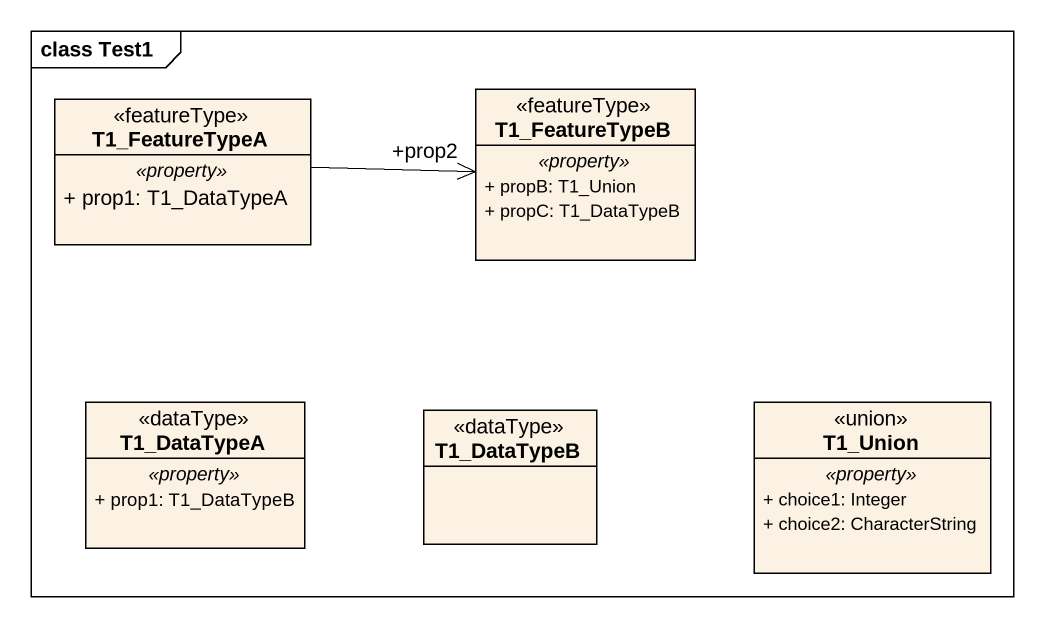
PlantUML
@startuml
mainframe class Test1
hide circle
hide empty members
skinparam classAttributeIconSize 0
class T1_FeatureTypeA <<featureType>> {
  .. <<property>> ..
  + prop1: T1_DataTypeA
}
class T1_FeatureTypeB <<featureType>> {
  .. <<property>> ..
  + propB: T1_Union
  + propC: T1_DataTypeB
}
class T1_DataTypeA <<dataType>> {
  .. <<property>> ..
  + prop1: T1_DataTypeB
}
class T1_DataTypeB <<dataType>>
class T1_Union <<union>> {
  .. <<property>> ..
  + choice1: Integer
  + choice2: CharacterString
}
T1_FeatureTypeA -right-> "+prop2" T1_FeatureTypeB
@enduml
